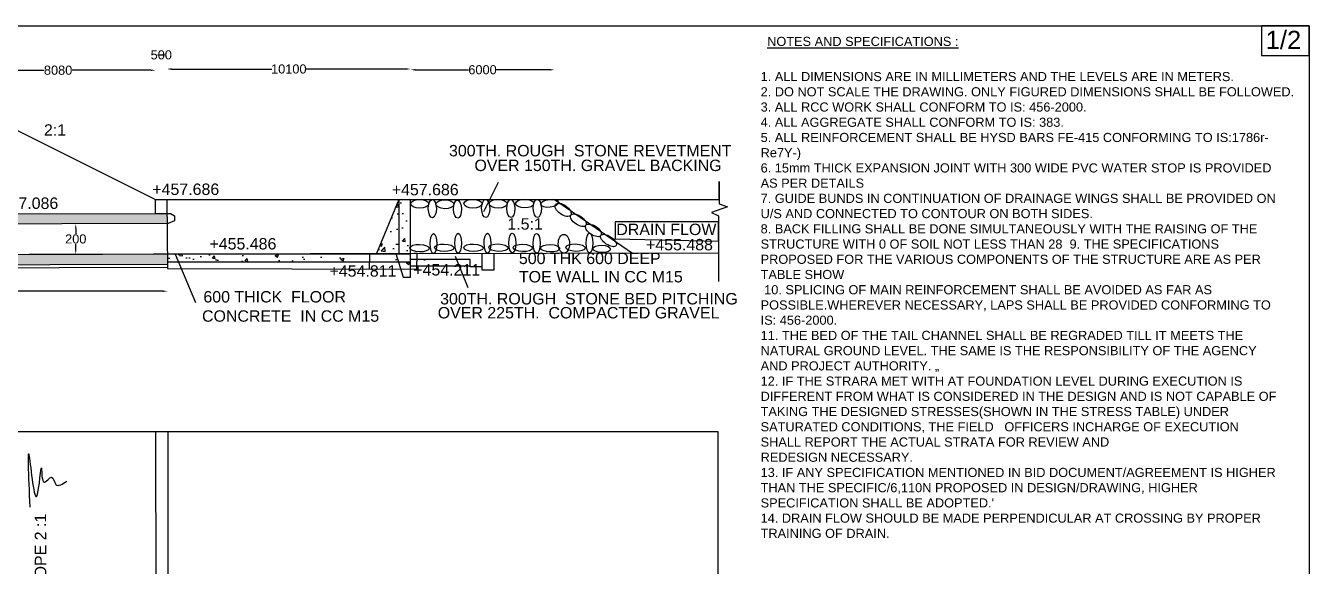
# Model space of a CAD drawing. Header units: inches. Extents: x 2054 to 2706, y -111 to 346.
# Drawn here: x 2424 to 2705.2, y 227.5 to 345.9 of the extents above; entities that cross this region are included whole.
import ezdxf

# ---------------------------------------------------------------- set-up
doc = ezdxf.new("R2010")
doc.units = ezdxf.units.IN
doc.header["$MEASUREMENT"] = 0
for name, color, linetype in [('DIMENSIONS', 7, 'Continuous'), ('DRAWING', 2, 'Continuous'), ('TEXT', 1, 'Continuous')]:
    doc.layers.add(name, color=color, linetype=linetype)
doc.styles.get("Standard").update_dxf_attribs({"font": 'arial.ttf', "height": 2})
doc.dimstyles.get("Standard").update_dxf_attribs({"dimtxt": 2, "dimasz": 1, "dimexe": 0.18, "dimexo": 0.0625, "dimgap": 0.09, "dimtad": 0, "dimtih": 1, "dimtoh": 1, "dimdec": 4, "dimzin": 0, "dimdsep": 46, "dimtxsty": 'Standard', "dimcen": 0.09, "dimse1": 1, "dimse2": 1, "dimadec": 0, "dimazin": 0, "dimtfac": 1, "dimtdec": 4, "dimtofl": 0, "dimtmove": 0, "dimatfit": 3, "dimfxl": 1, "dimtolj": 1, "dimtzin": 0, "dimarcsym": 0})
pattern_1 = [(50, (0, 0), (7.172602, -0.627521), [0.75, -8.25]), (355, (0, 0), (-1.387513, 7.521921), [0.6, -6.6]), (100.4514, (0.598, -0.052), (5.785094, 6.894395), [0.637402, -7.011421]), (46.1842, (0, 2), (10.67241, -1.65519), [1.125, -12.375]), (96.6356, (0.889, 1.862), (9.346627, 9.74118), [0.956103, -10.51713]), (351.1842, (0, 2), (9.34662, 9.741186), [0.9, -9.9]), (21, (1, 1.5), (5.96907, -4.026189), [0.75, -8.25]), (326, (1, 1.5), (2.433153, 7.2515), [0.6, -6.6]), (71.4514, (1.4974, 1.1645), (8.402226, 3.225305), [0.637402, -7.011421]), (37.5, (0, 0), (0.1215986, 3.3289385), [0, -6.52, 0, -6.7, 0, -6.625]), (7.5, (0, 0), (2.6306954, 3.944117), [0, -3.82, 0, -6.37, 0, -2.525]), (327.5, (-2.23, 0), (5.3382244, -0.2255487), [0, -2.5, 0, -7.8, 0, -10.35]), (317.5, (-3.23, 0), (5.831862, 1.00105), [0, -3.25, 0, -5.18, 0, -7.35])]

# ---------------------------------------------------------------- blocks, each defined once
blk = doc.blocks.new('*D10')
at = {"layer": 'Defpoints', "color": 0, "transparency": 16777216}
for p in [(2452.44, 336.17), (2409.73, 329.16), (2452.44, 307.84)]:
    blk.add_point(p, dxfattribs=at)
at = {"layer": 'DIMENSIONS', "color": 0, "lineweight": -2, "transparency": 16777216}
for p, q in [((2410.73, 336.17), (2428.01, 336.17)), ((2451.44, 336.17), (2434.16, 336.17))]:
    blk.add_line(p, q, dxfattribs=at)
at = {"layer": 'DIMENSIONS', "color": 0, "transparency": 16777216}
for points in [[(2410.73, 336.33), (2410.73, 336), (2409.73, 336.17)], [(2451.44, 336.33), (2451.44, 336), (2452.44, 336.17)]]:
    blk.add_solid(points, dxfattribs=at)
at = {"layer": 'DIMENSIONS', "color": 0, "transparency": 16777216, "insert": (2431.09, 336.17), "char_height": 2, "attachment_point": 5}
blk.add_mtext('\\A1;8080', dxfattribs=at)
blk = doc.blocks.new('*D11')
at = {"layer": 'Defpoints', "color": 0, "transparency": 16777216}
for p in [(2454.94, 339.53), (2452.44, 307.84), (2454.94, 307.84)]:
    blk.add_point(p, dxfattribs=at)
at = {"layer": 'DIMENSIONS', "color": 0, "lineweight": -2, "transparency": 16777216}
blk.add_line((2453.44, 339.53), (2453.94, 339.53), dxfattribs=at)
at = {"layer": 'DIMENSIONS', "color": 0, "transparency": 16777216}
for points in [[(2453.44, 339.7), (2453.44, 339.36), (2452.44, 339.53)], [(2453.94, 339.7), (2453.94, 339.36), (2454.94, 339.53)]]:
    blk.add_solid(points, dxfattribs=at)
at = {"layer": 'DIMENSIONS', "color": 0, "transparency": 16777216, "insert": (2453.69, 339.53), "char_height": 2, "attachment_point": 5}
blk.add_mtext('\\A1;500', dxfattribs=at)
blk = doc.blocks.new('*D12')
at = {"layer": 'Defpoints', "color": 0, "transparency": 16777216}
for p in [(2508.33, 336.44), (2454.94, 307.9), (2508.33, 307.84)]:
    blk.add_point(p, dxfattribs=at)
at = {"layer": 'DIMENSIONS', "color": 0, "lineweight": -2, "transparency": 16777216}
for p, q in [((2455.94, 336.44), (2477.88, 336.44)), ((2507.33, 336.44), (2485.39, 336.44))]:
    blk.add_line(p, q, dxfattribs=at)
at = {"layer": 'DIMENSIONS', "color": 0, "transparency": 16777216}
for points in [[(2455.94, 336.61), (2455.94, 336.27), (2454.94, 336.44)], [(2507.33, 336.61), (2507.33, 336.27), (2508.33, 336.44)]]:
    blk.add_solid(points, dxfattribs=at)
at = {"layer": 'DIMENSIONS', "color": 0, "transparency": 16777216, "insert": (2481.63, 336.44), "char_height": 2, "attachment_point": 5}
blk.add_mtext('\\A1;10100', dxfattribs=at)
blk = doc.blocks.new('*D13')
at = {"layer": 'Defpoints', "color": 0, "transparency": 16777216}
for p in [(2539.82, 336.27), (2508.33, 307.84), (2539.82, 307.84)]:
    blk.add_point(p, dxfattribs=at)
at = {"layer": 'DIMENSIONS', "color": 0, "lineweight": -2, "transparency": 16777216}
for p, q in [((2509.33, 336.27), (2520.99, 336.27)), ((2538.82, 336.27), (2527.15, 336.27))]:
    blk.add_line(p, q, dxfattribs=at)
at = {"layer": 'DIMENSIONS', "color": 0, "transparency": 16777216}
for points in [[(2509.33, 336.44), (2509.33, 336.1), (2508.33, 336.27)], [(2538.82, 336.44), (2538.82, 336.1), (2539.82, 336.27)]]:
    blk.add_solid(points, dxfattribs=at)
at = {"layer": 'DIMENSIONS', "color": 0, "transparency": 16777216, "insert": (2524.07, 336.27), "char_height": 2, "attachment_point": 5}
blk.add_mtext('\\A1;6000', dxfattribs=at)
blk = doc.blocks.new('*D15')
at = {"layer": 'Defpoints', "color": 0, "transparency": 16777216}
for p in [(2455.03, 292.77), (2146.81, 291.13), (2455.03, 287.79)]:
    blk.add_point(p, dxfattribs=at)
at = {"layer": 'DIMENSIONS', "color": 0, "lineweight": -2, "transparency": 16777216}
for p, q in [((2147.81, 287.79), (2297.07, 287.79)), ((2454.03, 287.79), (2304.77, 287.79))]:
    blk.add_line(p, q, dxfattribs=at)
at = {"layer": 'DIMENSIONS', "color": 0, "transparency": 16777216}
for points in [[(2147.81, 287.96), (2147.81, 287.62), (2146.81, 287.79)], [(2454.03, 287.96), (2454.03, 287.62), (2455.03, 287.79)]]:
    blk.add_solid(points, dxfattribs=at)
at = {"layer": 'DIMENSIONS', "color": 0, "transparency": 16777216, "insert": (2300.92, 287.79), "char_height": 2, "attachment_point": 5}
blk.add_mtext('\\A1;58570', dxfattribs=at)
blk = doc.blocks.new('*D16')
at = {"layer": 'Defpoints', "color": 0, "transparency": 16777216}
for p in [(2434.96, 302.53), (2434.96, 295.91), (2434.97, 295.91)]:
    blk.add_point(p, dxfattribs=at)
at = {"layer": 'DIMENSIONS', "color": 0, "lineweight": -2, "transparency": 16777216}
for p, q in [((2434.96, 301.53), (2434.96, 300.33)), ((2434.96, 296.91), (2434.96, 298.11))]:
    blk.add_line(p, q, dxfattribs=at)
at = {"layer": 'DIMENSIONS', "color": 0, "transparency": 16777216}
for points in [[(2434.79, 301.53), (2435.12, 301.53), (2434.96, 302.53)], [(2434.79, 296.91), (2435.12, 296.91), (2434.96, 295.91)]]:
    blk.add_solid(points, dxfattribs=at)
at = {"layer": 'DIMENSIONS', "color": 0, "transparency": 16777216, "insert": (2434.96, 299.22), "char_height": 2, "attachment_point": 5}
blk.add_mtext('\\A1;200', dxfattribs=at)

msp = doc.modelspace()

# ---------------------------------------------------------------- hatches: boundary and pattern name
at = {"layer": 'DIMENSIONS'}
h = msp.add_hatch(dxfattribs=at)
h.set_pattern_fill('AR-CONC', color=0, style=0)
h.set_pattern_definition(pattern_1)
h.paths.add_polyline_path([(2454.95712, 304.8048), (2452.40957, 304.7852), (2452.40957, 304.78543), (2327.7279, 304.57703), (2363.45569, 328.58753), (2365.13588, 328.58753), (2365.13588, 329.15636), (2363.26476, 329.15636), (2326.91898, 304.6992), (2247.6859, 304.33495), (2210.99983, 328.7061), (2209.46531, 328.7093), (2209.46418, 328.17), (2211.12621, 328.17), (2246.87717, 304.33224), (2247.36617, 304.00618), (2152.70622, 304.01612), (2149.35411, 304.01612), (2146.80874, 304.01612), (2146.80874, 301.68466), (2152.70622, 301.68466), (2239.12911, 301.94462), (2239.1573, 303.04528), (2240.04012, 303.02267), (2243.76334, 302.92731), (2243.76334, 301.95856), (2330.62218, 302.21983), (2330.62218, 303.62509), (2331.1021, 303.62509), (2335.59319, 303.62509), (2335.59319, 302.23478), (2454.96979, 302.59386)])
h = msp.add_hatch(dxfattribs=at)
h.set_pattern_fill('AR-CONC', color=0, style=0)
h.set_pattern_definition(pattern_1)
h.paths.add_polyline_path([(2505.74307, 307.84119), (2500.85672, 296.04112), (2505.74307, 296.05072)])
h.paths.add_polyline_path([(2508.32838, 307.84119), (2505.74307, 307.84119), (2505.74307, 296.05072), (2508.32838, 296.0558)])
h.paths.add_polyline_path([(2508.32838, 294.19018), (2505.66854, 294.19018), (2506.15572, 292.61953), (2508.32838, 292.61297)])
h.paths.add_polyline_path([(2508.32838, 295.92103), (2505.13249, 295.91836), (2505.66854, 294.19018), (2508.32838, 294.19018)])
h.paths.add_polyline_path([(2505.13249, 295.91836), (2499.27798, 295.91346), (2499.27277, 294.19018), (2505.66854, 294.19018)])
h.paths.add_polyline_path([(2499.27798, 295.91346), (2455.0083, 295.87641), (2455.01797, 294.19018), (2499.27277, 294.19018)])
h = msp.add_hatch(dxfattribs=at)
h.set_pattern_fill('AR-CONC', color=0, style=0)
h.set_pattern_definition(pattern_1)
h.paths.add_polyline_path([(2455.0083, 295.87641), (2451.97035, 295.87386), (2335.59319, 295.50008), (2335.59319, 294.90188), (2330.62218, 294.90188), (2330.62218, 295.48411), (2243.76334, 295.20513), (2243.76334, 293.6311), (2238.91618, 293.6311), (2238.9561, 295.18969), (2146.80874, 294.89372), (2146.80874, 292.81044), (2455.0206, 293.73042)])
h = msp.add_hatch(dxfattribs=at)
h.set_pattern_fill('AR-CONC', color=0, style=0)
h.set_pattern_definition(pattern_1)
h.paths.add_polyline_path([(2521.33787, 294.72494), (2509.71986, 294.72494), (2509.71577, 293.37215), (2521.33787, 293.37215)])
h.paths.add_polyline_path([(2508.2644, 290.537), (2524.20489, 290.537), (2524.20489, 294.3663), (2508.2644, 294.3663)], flags=9)

# ---------------------------------------------------------------- linework, layer by layer
at = {"layer": 'DIMENSIONS', "color": 0}
for points in [[(2705.2067, -111.35752), (2054.45622, -111.35752), (2054.45622, 345.92693), (2705.2067, 345.92693)], [(2705.2067, 345.92693), (2694.71831, 345.92693), (2694.71831, 339.36874), (2705.2067, 339.36874)]]:
    msp.add_lwpolyline(points, close=True, dxfattribs=at)
for centre, major_axis, ratio in [((2510.30841, 306.92442), (-1.98003, 0.01736), 0.485096343), ((2513.07888, 305.86406), (-0.04343, 1.97714), 0.445345117), ((2515.81545, 306.82028), (-1.98003, 0.01736), 0.485096343), ((2518.58592, 305.75991), (-0.04343, 1.97714), 0.445345117), ((2521.98777, 306.9417), (-1.98003, 0.01736), 0.485096343), ((2524.75824, 305.88133), (-0.04343, 1.97714), 0.445345117), ((2527.51218, 306.9417), (-1.98003, 0.01736), 0.485096343), ((2530.28265, 305.88133), (-0.04343, 1.97714), 0.445345117), ((2533.30525, 306.97641), (-1.98003, 0.01736), 0.485096343), ((2536.07572, 305.91605), (-0.04343, 1.97714), 0.445345117), ((2538.77162, 307.02945), (-1.92886, -0.20749), 0.450292099), ((2541.73329, 305.60306), (-1.6737, 1.16329), 0.509017212), ((2545.06404, 303.32613), (-1.65706, 1.11363), 0.488538112), ((2548.36573, 301.10903), (-1.64463, 1.10347), 0.505483928), ((2513.33792, 298.20861), (-0.00429, 2.18293), 0.340746268), ((2515.67787, 297.30739), (-2.11494, 0.05816), 0.384941875), ((2518.738, 298.30032), (-0.00429, 2.18293), 0.340746268), ((2522.09422, 297.29173), (-2.11494, 0.05816), 0.384941875), ((2525.15435, 298.28466), (-0.00429, 2.18293), 0.340746268), ((2527.5402, 297.3223), (-2.11494, 0.05816), 0.384941875), ((2530.60033, 298.31523), (-0.00429, 2.18293), 0.340746268), ((2532.87411, 297.27694), (-2.11494, 0.05816), 0.384941875), ((2535.93424, 298.26987), (-0.00429, 2.18293), 0.340746268), ((2541.89729, 298.17623), (-0.00404, 2.05448), 0.604195672), ((2544.45446, 297.32279), (-2.11494, 0.05816), 0.384941875), ((2547.51459, 298.31572), (-0.00429, 2.18293), 0.340746268), ((2551.68135, 298.88342), (-1.67099, 1.12214), 0.457385831), ((2510.27779, 297.21568), (-2.11494, 0.05816), 0.384941875), ((2538.89852, 297.20094), (-2.11494, 0.05816), 0.384941875), ((2550.19514, 297.05505), (-1.93305, 0.06438), 0.417118115)]:
    msp.add_ellipse(centre, major_axis=major_axis, ratio=ratio, dxfattribs=at)
at = {"layer": 'DRAWING', "color": 0}
for points in [[(2247.6859, 304.33495), (2326.91898, 304.6992), (2363.26476, 329.15636), (2409.73213, 329.15636), (2452.443, 307.84119), (2575.94654, 307.84119), (2575.94654, 311.81721), (2575.94654, 306.91191), (2577.74503, 306.28712), (2574.21425, 305.0027), (2575.75079, 304.29518), (2575.75079, 289.92155)], [(2327.7279, 304.57703), (2452.40957, 304.78543), (2452.443, 307.84119)], [(2454.93971, 307.84119), (2455.02609, 292.77403)], [(2505.74307, 307.84119), (2500.85247, 296.03087)], [(2505.74307, 307.84119), (2505.74307, 296.05072)], [(2506.69115, 290.89334), (2508.32838, 290.89334), (2508.32838, 307.84119)], [(2539.81695, 307.84119), (2556.90974, 296.15125)], [(2064.08123, 306.3733), (2115.47366, 306.3733), (2122.66094, 295.29804), (2575.75079, 296.18827)], [(2455.02609, 292.77403), (2509.71347, 292.60878), (2509.72389, 296.05854), (2509.06239, 296.05724), (2121.88281, 294.81366), (2114.74355, 305.88579), (2111.43651, 305.88579), (2111.35045, 302.62804)], [(2452.4481, 304.78549), (2452.4481, 304.78549), (2455.71212, 304.81061), (2456.61969, 304.25662), (2456.61969, 303.19901), (2455.23312, 302.59465), (2152.70622, 301.68466)], [(2575.75079, 302.99744), (2553.1124, 302.99744), (2553.1124, 299.23284), (2575.75079, 298.76255), (2575.75079, 302.99744)], [(2508.32838, 295.92103), (2451.97035, 295.87386)], [(2499.27836, 296.03801), (2499.26809, 292.64034)], [(2505.09337, 296.04449), (2506.69115, 290.89334)], [(2523.94277, 296.08647), (2523.94277, 292.43566), (2526.6162, 292.43566), (2526.60902, 296.09171)], [(2146.80874, 292.81044), (2455.0206, 293.73042)], [(2455.02503, 292.95834), (2146.80874, 292.05326)], [(2455.01797, 294.19018), (2508.32838, 294.19018)], [(2521.33787, 294.72494), (2508.32838, 294.72494)], [(2508.32838, 293.37215), (2521.33787, 293.37215)], [(2523.94277, 293.0947), (2521.33787, 293.0947), (2521.33787, 294.72494)], [(2071.34493, 256.17631), (2232.14158, 256.6139), (2233.46525, 253.05085), (2236.20857, 260.25843), (2237.48592, 256.61778), (2273.06807, 256.61778), (2274.30701, 253.23327), (2277.02249, 260.32092), (2278.29307, 256.776), (2401.2309, 257.06083), (2402.58846, 253.5299), (2405.19735, 260.65821), (2406.47401, 257.06258), (2575.636, 257.06258), (2575.636, 108.0656), (2575.636, 115.03369), (2508.56712, 115.03369)], [(2147.50735, 150.07384), (2455.22263, 150.73576), (2455.22263, 149.18492), (2455.22263, 257.06258)], [(2452.39783, 257.06258), (2452.62656, 150.73017)]]:
    msp.add_lwpolyline(points, dxfattribs=at)
msp.add_spline([(2424.94765, 240.49284), (2424.77317, 251.60923), (2426.49898, 243.0413), (2427.46352, 248.93874), (2428.13579, 245.99002), (2429.65569, 247.04105), (2430.62023, 245.4937), (2432.98777, 246.22358)], degree=3, dxfattribs=at)

# ---------------------------------------------------------------- texts
at = {"layer": 'DIMENSIONS', "color": 0}
for s, height, p in [('%%UNOTES AND SPECIFICATIONS :', 2, (2586.43086, 341.48402)), ('1/2', 4, (2695.65141, 340.81594))]:
    msp.add_text(s, height=height, dxfattribs=at).set_placement(p)
msp.add_text('SLOPE 2 :1', height=2.5, rotation=90.1243578, dxfattribs=at).set_placement((2428.50658, 220.63532))
at = {"layer": 'DIMENSIONS', "color": 0, "insert": (2584.99656, 335.78722), "char_height": 2, "width": 113.1975303, "attachment_point": 1}
msp.add_mtext("1. ALL DIMENSIONS ARE IN MILLIMETERS AND THE LEVELS ARE IN METERS.  \\P2. DO NOT SCALE THE DRAWING. ONLY FIGURED DIMENSIONS SHALL BE FOLLOWED.   \\P3. ALL RCC WORK SHALL CONFORM TO IS: 456-2000.  \\P4. ALL AGGREGATE SHALL CONFORM TO IS: 383. \\P5. ALL REINFORCEMENT SHALL BE HYSD BARS FE-415 CONFORMING TO IS:1786r- Re7Y-) \\P6. 15mm THICK EXPANSION JOINT WITH 300 WIDE PVC WATER STOP IS PROVIDED AS PER DETAILS \\P7. GUIDE BUNDS IN CONTINUATION OF DRAINAGE WINGS SHALL BE PROVIDED ON U/S AND CONNECTED TO CONTOUR ON BOTH SIDES.  \\P8. BACK FILLING SHALL BE DONE SIMULTANEOUSLY WITH THE RAISING OF THE STRUCTURE WITH 0 OF SOIL NOT LESS THAN 28  9. THE SPECIFICATIONS PROPOSED FOR THE VARIOUS COMPONENTS OF THE STRUCTURE ARE AS PER TABLE SHOW\\P 10. SPLICING OF MAIN REINFORCEMENT SHALL BE AVOIDED AS FAR AS POSSIBLE.WHEREVER NECESSARY, LAPS SHALL BE PROVIDED CONFORMING TO IS: 456-2000.  \\P11. THE BED OF THE TAIL CHANNEL SHALL BE REGRADED TILL IT MEETS THE NATURAL GROUND LEVEL. THE SAME IS THE RESPONSIBILITY OF THE AGENCY AND PROJECT AUTHORITY. „ \\P12. IF THE STRARA MET WITH AT FOUNDATION LEVEL DURING EXECUTION IS DIFFERENT FROM WHAT IS CONSIDERED IN THE DESIGN AND IS NOT CAPABLE OF TAKING THE DESIGNED STRESSES(SHOWN IN THE STRESS TABLE) UNDER SATURATED CONDITIONS, THE FIELD   OFFICERS INCHARGE OF EXECUTION SHALL REPORT THE ACTUAL STRATA FOR REVIEW AND \\PREDESIGN NECESSARY.  \\P13. IF ANY SPECIFICATION MENTIONED IN BID DOCUMENT/AGREEMENT IS HIGHER THAN THE SPECIFIC/6,110N PROPOSED IN DESIGN/DRAWING, HIGHER SPECIFICATION SHALL BE ADOPTED.' \\P14. DRAIN FLOW SHOULD BE MADE PERPENDICULAR AT CROSSING BY PROPER TRAINING OF DRAIN.", dxfattribs=at)
at = {"layer": 'TEXT', "color": 0}
for s, p in [('2:1', (2427.99119, 321.84083)), ('300TH. ROUGH  STONE REVETMENT', (2516.7262, 317.31075)), ('OVER 150TH. GRAVEL BACKING', (2522.29704, 314.0926)), ('+457.686', (2451.72843, 308.86076)), ('+457.686', (2504.18848, 308.7812)), ('+457.086', (2416.46746, 305.80864)), ('1.5:1', (2529.51637, 301.26819)), ('DRAIN FLOW', (2553.38382, 300.07854)), ('+455.486', (2464.24969, 296.92542)), ('+455.488', (2559.88523, 296.73226)), ('500 THK 600 DEEP', (2532.0442, 293.72817)), ('+454.811', (2490.54619, 290.96863)), ('+454.211', (2508.90262, 291.21785)), ('TOE WALL IN CC M15', (2532.0442, 289.71214)), ('600 THICK  FLOOR', (2462.92228, 285.31582)), ('300TH. ROUGH  STONE BED PITCHING', (2514.78805, 284.88713)), ('OVER 225TH.  COMPACTED GRAVEL', (2514.26242, 281.82556)), ('CONCRETE  IN CC M15', (2462.6214, 281.10406))]:
    msp.add_text(s, height=2.5, dxfattribs=at).set_placement(p)

# ---------------------------------------------------------------- dimensions: what is measured, and where the dimension line sits
at = {"layer": 'DIMENSIONS', "color": 0}
dim = msp.add_linear_dim(base=(2454.93971, 339.5311), p1=(2452.443, 307.84119), p2=(2454.93971, 307.84119), text='500', dimstyle='Standard', dxfattribs=at)
dim.commit()
dim.dimension.update_dxf_attribs({"geometry": '*D11', "text_midpoint": (2453.69135, 339.5311), "dimtype": 160})
for base, p1, p2, text, picture, middle in [((2452.443, 336.16509), (2409.73213, 329.15636), (2452.443, 307.84119), '8080', '*D10', (2431.08756, 336.16509)), ((2508.32838, 336.43974), (2454.93971, 307.90369), (2508.32838, 307.84119), '10100', '*D12', (2481.63405, 336.43974)), ((2539.81695, 336.26891), (2508.32838, 307.84119), (2539.81695, 307.84119), '6000', '*D13', (2524.07266, 336.26891)), ((2455.02609, 287.79077), (2146.80874, 291.13338), (2455.02609, 292.77403), '58570', '*D15', (2300.91741, 287.79077))]:
    dim = msp.add_linear_dim(base=base, p1=p1, p2=p2, text=text, dimstyle='Standard', dxfattribs=at)
    dim.commit()
    dim.dimension.update_dxf_attribs({"geometry": picture, "text_midpoint": middle})
dim = msp.add_linear_dim(base=(2434.95793, 295.91166), p1=(2434.95675, 302.53366), p2=(2434.96976, 295.91166), angle=90, text='200', dimstyle='Standard', dxfattribs=at)
dim.commit()
dim.dimension.update_dxf_attribs({"geometry": '*D16', "text_midpoint": (2434.95793, 299.22266)})

# ---------------------------------------------------------------- leaders
for points in [[(2524.39133, 305.25449), (2527.59973, 311.66401)], [(2456.74415, 295.87786), (2461.18768, 285.31582)], [(2518.11528, 295.49371), (2520.82237, 288.63352)]]:
    msp.add_leader(points, dimstyle='Standard', override={"dimgap": 0.09, "dimtad": 0}, dxfattribs=at)

doc.saveas('drawing.dxf')
